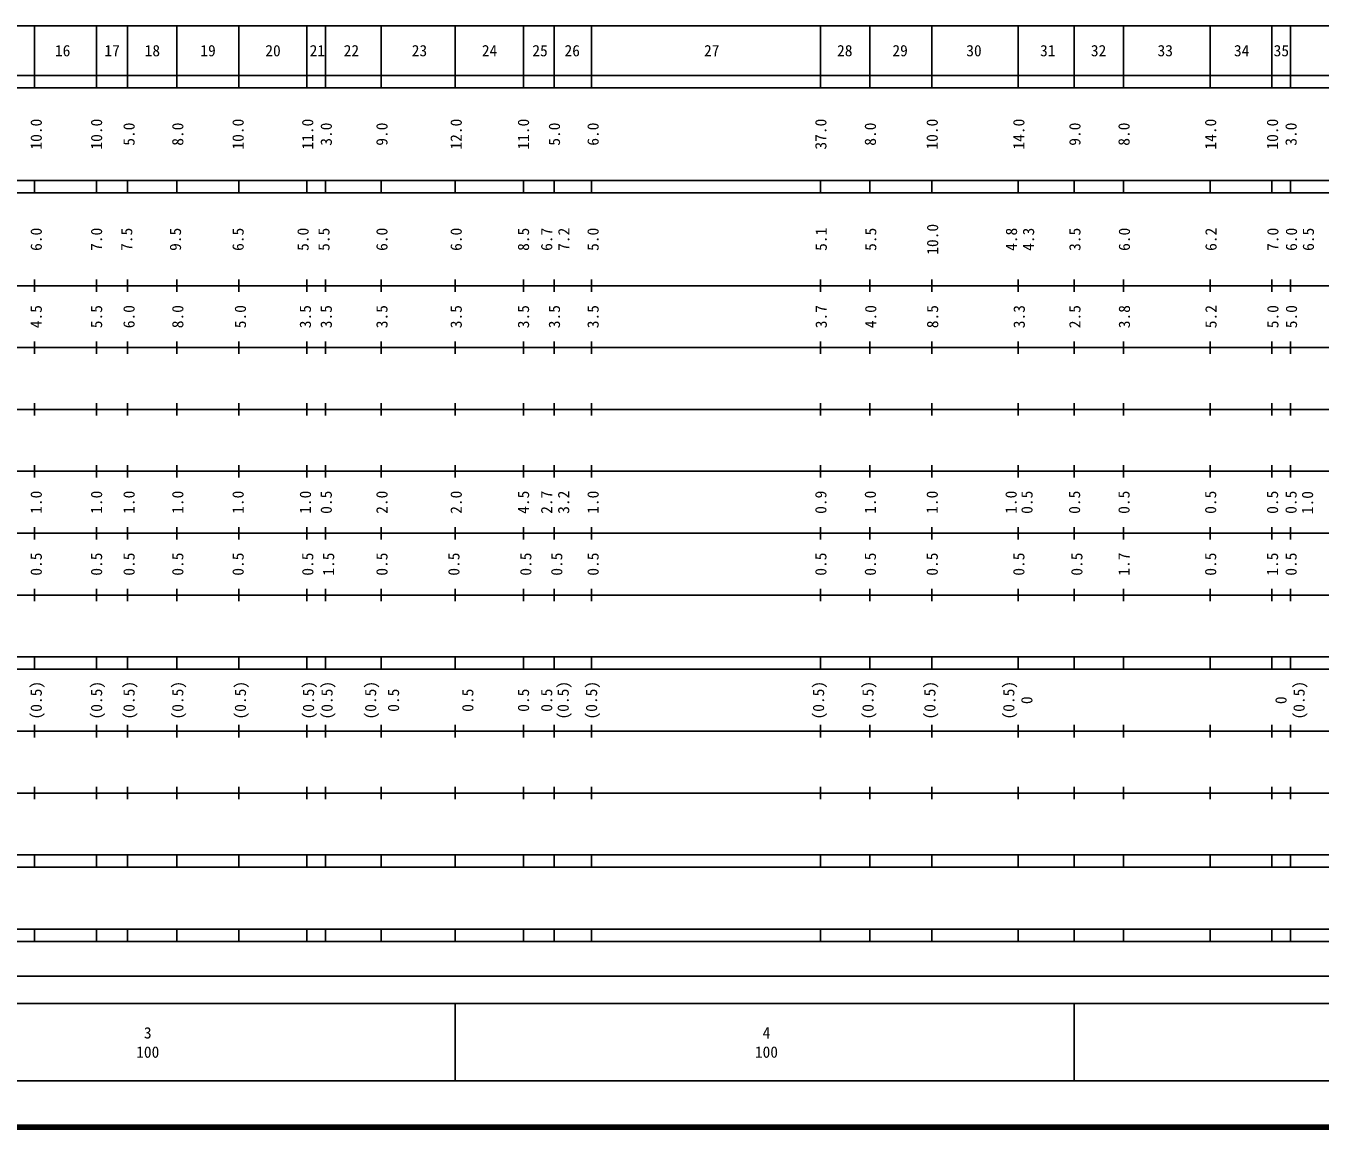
# Model space of a CAD drawing. Units: millimetres on the paper, enlarged 1000 times. Extents: x 40000 to 680000, y 20000 to 380000.
# Drawn here: x 298592 to 507779, y 20000 to 198000 of the extents above; entities that cross this region are included whole.
import ezdxf
from ezdxf.enums import TextEntityAlignment as Align

# ---------------------------------------------------------------- set-up
doc = ezdxf.new("R2010")
doc.units = ezdxf.units.MM
doc.header["$LTSCALE"] = 1000
doc.layers.add('M-TTL', color=2, linetype='Continuous', lineweight=140)
doc.layers.add('M-TTL-BAND', color=7, linetype='Continuous', lineweight=25)
doc.styles.add('ＭＳ ゴシック', font='')
doc.styles.get('ＭＳ ゴシック').set_extended_font_data('MS Gothic')

msp = doc.modelspace()

# ---------------------------------------------------------------- linework, layer by layer
at = {"layer": 'M-TTL'}
msp.add_line((40000, 20000), (680000, 20000), dxfattribs=at)
at = {"layer": 'M-TTL-BAND'}
for p, q in [((68000, 198000), (579000, 198000)), ((300000, 198000), (300000, 188000)), ((310000, 198000), (310000, 188000)), ((315000, 198000), (315000, 188000)), ((323000, 198000), (323000, 188000)), ((333000, 198000), (333000, 188000)), ((344000, 198000), (344000, 188000)), ((347000, 198000), (347000, 188000)), ((356000, 198000), (356000, 188000)), ((368000, 198000), (368000, 188000)), ((379000, 198000), (379000, 188000)), ((384000, 198000), (384000, 188000)), ((390000, 198000), (390000, 188000)), ((427000, 198000), (427000, 188000)), ((435000, 198000), (435000, 188000)), ((445000, 198000), (445000, 188000)), ((459000, 198000), (459000, 188000)), ((468000, 198000), (468000, 188000)), ((476000, 198000), (476000, 188000)), ((490000, 198000), (490000, 188000)), ((500000, 198000), (500000, 188000)), ((503000, 198000), (503000, 188000)), ((40000, 190000), (579000, 190000)), ((40000, 188000), (579000, 188000)), ((40000, 173000), (579000, 173000)), ((300000, 173000), (300000, 171000)), ((310000, 173000), (310000, 171000)), ((315000, 173000), (315000, 171000)), ((323000, 173000), (323000, 171000)), ((333000, 173000), (333000, 171000)), ((344000, 173000), (344000, 171000)), ((347000, 173000), (347000, 171000)), ((356000, 173000), (356000, 171000)), ((368000, 173000), (368000, 171000)), ((379000, 173000), (379000, 171000)), ((384000, 173000), (384000, 171000)), ((390000, 173000), (390000, 171000)), ((427000, 173000), (427000, 171000)), ((435000, 173000), (435000, 171000)), ((445000, 173000), (445000, 171000)), ((459000, 173000), (459000, 171000)), ((468000, 173000), (468000, 171000)), ((476000, 173000), (476000, 171000)), ((490000, 173000), (490000, 171000)), ((500000, 173000), (500000, 171000)), ((503000, 173000), (503000, 171000)), ((40000, 171000), (579000, 171000)), ((300000, 157000), (300000, 155000)), ((310000, 157000), (310000, 155000)), ((315000, 157000), (315000, 155000)), ((323000, 157000), (323000, 155000)), ((333000, 157000), (333000, 155000)), ((344000, 157000), (344000, 155000)), ((347000, 157000), (347000, 155000)), ((356000, 157000), (356000, 155000)), ((368000, 157000), (368000, 155000)), ((379000, 157000), (379000, 155000)), ((384000, 157000), (384000, 155000)), ((390000, 157000), (390000, 155000)), ((427000, 157000), (427000, 155000)), ((435000, 157000), (435000, 155000)), ((445000, 157000), (445000, 155000)), ((459000, 157000), (459000, 155000)), ((468000, 157000), (468000, 155000)), ((476000, 157000), (476000, 155000)), ((490000, 157000), (490000, 155000)), ((500000, 157000), (500000, 155000)), ((503000, 157000), (503000, 155000)), ((40000, 156000), (579000, 156000)), ((300000, 147000), (300000, 145000)), ((310000, 147000), (310000, 145000)), ((315000, 147000), (315000, 145000)), ((323000, 147000), (323000, 145000)), ((333000, 147000), (333000, 145000)), ((344000, 147000), (344000, 145000)), ((347000, 147000), (347000, 145000)), ((356000, 147000), (356000, 145000)), ((368000, 147000), (368000, 145000)), ((379000, 147000), (379000, 145000)), ((384000, 147000), (384000, 145000)), ((390000, 147000), (390000, 145000)), ((427000, 147000), (427000, 145000)), ((435000, 147000), (435000, 145000)), ((445000, 147000), (445000, 145000)), ((459000, 147000), (459000, 145000)), ((468000, 147000), (468000, 145000)), ((476000, 147000), (476000, 145000)), ((490000, 147000), (490000, 145000)), ((500000, 147000), (500000, 145000)), ((503000, 147000), (503000, 145000)), ((46000, 146000), (579000, 146000)), ((52000, 136000), (579000, 136000)), ((300000, 137000), (300000, 135000)), ((310000, 137000), (310000, 135000)), ((315000, 137000), (315000, 135000)), ((323000, 137000), (323000, 135000)), ((333000, 137000), (333000, 135000)), ((344000, 137000), (344000, 135000)), ((347000, 137000), (347000, 135000)), ((356000, 137000), (356000, 135000)), ((368000, 137000), (368000, 135000)), ((379000, 137000), (379000, 135000)), ((384000, 137000), (384000, 135000)), ((390000, 137000), (390000, 135000)), ((427000, 137000), (427000, 135000)), ((435000, 137000), (435000, 135000)), ((445000, 137000), (445000, 135000)), ((459000, 137000), (459000, 135000)), ((468000, 137000), (468000, 135000)), ((476000, 137000), (476000, 135000)), ((490000, 137000), (490000, 135000)), ((500000, 137000), (500000, 135000)), ((503000, 137000), (503000, 135000)), ((46000, 126000), (579000, 126000)), ((300000, 127000), (300000, 125000)), ((310000, 127000), (310000, 125000)), ((315000, 127000), (315000, 125000)), ((323000, 127000), (323000, 125000)), ((333000, 127000), (333000, 125000)), ((344000, 127000), (344000, 125000)), ((347000, 127000), (347000, 125000)), ((356000, 127000), (356000, 125000)), ((368000, 127000), (368000, 125000)), ((379000, 127000), (379000, 125000)), ((384000, 127000), (384000, 125000)), ((390000, 127000), (390000, 125000)), ((427000, 127000), (427000, 125000)), ((435000, 127000), (435000, 125000)), ((445000, 127000), (445000, 125000)), ((459000, 127000), (459000, 125000)), ((468000, 127000), (468000, 125000)), ((476000, 127000), (476000, 125000)), ((490000, 127000), (490000, 125000)), ((500000, 127000), (500000, 125000)), ((503000, 127000), (503000, 125000)), ((52000, 116000), (579000, 116000)), ((300000, 117000), (300000, 115000)), ((310000, 117000), (310000, 115000)), ((315000, 117000), (315000, 115000)), ((323000, 117000), (323000, 115000)), ((333000, 117000), (333000, 115000)), ((344000, 117000), (344000, 115000)), ((347000, 117000), (347000, 115000)), ((356000, 117000), (356000, 115000)), ((368000, 117000), (368000, 115000)), ((379000, 117000), (379000, 115000)), ((384000, 117000), (384000, 115000)), ((390000, 117000), (390000, 115000)), ((427000, 117000), (427000, 115000)), ((435000, 117000), (435000, 115000)), ((445000, 117000), (445000, 115000)), ((459000, 117000), (459000, 115000)), ((468000, 117000), (468000, 115000)), ((476000, 117000), (476000, 115000)), ((490000, 117000), (490000, 115000)), ((500000, 117000), (500000, 115000)), ((503000, 117000), (503000, 115000)), ((300000, 107000), (300000, 105000)), ((310000, 107000), (310000, 105000)), ((315000, 107000), (315000, 105000)), ((323000, 107000), (323000, 105000)), ((333000, 107000), (333000, 105000)), ((344000, 107000), (344000, 105000)), ((347000, 107000), (347000, 105000)), ((356000, 107000), (356000, 105000)), ((368000, 107000), (368000, 105000)), ((379000, 107000), (379000, 105000)), ((384000, 107000), (384000, 105000)), ((390000, 107000), (390000, 105000)), ((427000, 107000), (427000, 105000)), ((435000, 107000), (435000, 105000)), ((445000, 107000), (445000, 105000)), ((459000, 107000), (459000, 105000)), ((468000, 107000), (468000, 105000)), ((476000, 107000), (476000, 105000)), ((490000, 107000), (490000, 105000)), ((500000, 107000), (500000, 105000)), ((503000, 107000), (503000, 105000)), ((46000, 106000), (579000, 106000)), ((40000, 96000), (579000, 96000)), ((300000, 96000), (300000, 94000)), ((310000, 96000), (310000, 94000)), ((315000, 96000), (315000, 94000)), ((323000, 96000), (323000, 94000)), ((333000, 96000), (333000, 94000)), ((344000, 96000), (344000, 94000)), ((347000, 96000), (347000, 94000)), ((356000, 96000), (356000, 94000)), ((368000, 96000), (368000, 94000)), ((379000, 96000), (379000, 94000)), ((384000, 96000), (384000, 94000)), ((390000, 96000), (390000, 94000)), ((427000, 96000), (427000, 94000)), ((435000, 96000), (435000, 94000)), ((445000, 96000), (445000, 94000)), ((459000, 96000), (459000, 94000)), ((468000, 96000), (468000, 94000)), ((476000, 96000), (476000, 94000)), ((490000, 96000), (490000, 94000)), ((500000, 96000), (500000, 94000)), ((503000, 96000), (503000, 94000)), ((40000, 94000), (579000, 94000)), ((49000, 84000), (579000, 84000)), ((300000, 85000), (300000, 83000)), ((310000, 85000), (310000, 83000)), ((315000, 85000), (315000, 83000)), ((323000, 85000), (323000, 83000)), ((333000, 85000), (333000, 83000)), ((344000, 85000), (344000, 83000)), ((347000, 85000), (347000, 83000)), ((356000, 85000), (356000, 83000)), ((368000, 85000), (368000, 83000)), ((379000, 85000), (379000, 83000)), ((384000, 85000), (384000, 83000)), ((390000, 85000), (390000, 83000)), ((427000, 85000), (427000, 83000)), ((435000, 85000), (435000, 83000)), ((445000, 85000), (445000, 83000)), ((459000, 85000), (459000, 83000)), ((468000, 85000), (468000, 83000)), ((476000, 85000), (476000, 83000)), ((490000, 85000), (490000, 83000)), ((500000, 85000), (500000, 83000)), ((503000, 85000), (503000, 83000)), ((40000, 74000), (579000, 74000)), ((300000, 75000), (300000, 73000)), ((310000, 75000), (310000, 73000)), ((315000, 75000), (315000, 73000)), ((323000, 75000), (323000, 73000)), ((333000, 75000), (333000, 73000)), ((344000, 75000), (344000, 73000)), ((347000, 75000), (347000, 73000)), ((356000, 75000), (356000, 73000)), ((368000, 75000), (368000, 73000)), ((379000, 75000), (379000, 73000)), ((384000, 75000), (384000, 73000)), ((390000, 75000), (390000, 73000)), ((427000, 75000), (427000, 73000)), ((435000, 75000), (435000, 73000)), ((445000, 75000), (445000, 73000)), ((459000, 75000), (459000, 73000)), ((468000, 75000), (468000, 73000)), ((476000, 75000), (476000, 73000)), ((490000, 75000), (490000, 73000)), ((500000, 75000), (500000, 73000)), ((503000, 75000), (503000, 73000)), ((40000, 64000), (579000, 64000)), ((300000, 64000), (300000, 62000)), ((310000, 64000), (310000, 62000)), ((315000, 64000), (315000, 62000)), ((323000, 64000), (323000, 62000)), ((333000, 64000), (333000, 62000)), ((344000, 64000), (344000, 62000)), ((347000, 64000), (347000, 62000)), ((356000, 64000), (356000, 62000)), ((368000, 64000), (368000, 62000)), ((379000, 64000), (379000, 62000)), ((384000, 64000), (384000, 62000)), ((390000, 64000), (390000, 62000)), ((427000, 64000), (427000, 62000)), ((435000, 64000), (435000, 62000)), ((445000, 64000), (445000, 62000)), ((459000, 64000), (459000, 62000)), ((468000, 64000), (468000, 62000)), ((476000, 64000), (476000, 62000)), ((490000, 64000), (490000, 62000)), ((500000, 64000), (500000, 62000)), ((503000, 64000), (503000, 62000)), ((40000, 62000), (579000, 62000)), ((40000, 52000), (579000, 52000)), ((300000, 52000), (300000, 50000)), ((310000, 52000), (310000, 50000)), ((315000, 52000), (315000, 50000)), ((323000, 52000), (323000, 50000)), ((333000, 52000), (333000, 50000)), ((344000, 52000), (344000, 50000)), ((347000, 52000), (347000, 50000)), ((356000, 52000), (356000, 50000)), ((368000, 52000), (368000, 50000)), ((379000, 52000), (379000, 50000)), ((384000, 52000), (384000, 50000)), ((390000, 52000), (390000, 50000)), ((427000, 52000), (427000, 50000)), ((435000, 52000), (435000, 50000)), ((445000, 52000), (445000, 50000)), ((459000, 52000), (459000, 50000)), ((468000, 52000), (468000, 50000)), ((476000, 52000), (476000, 50000)), ((490000, 52000), (490000, 50000)), ((500000, 52000), (500000, 50000)), ((503000, 52000), (503000, 50000)), ((40000, 50000), (579000, 50000)), ((70805, 44406), (565903, 44406)), ((40000, 40000), (579000, 40000)), ((368000, 40000), (368000, 27500)), ((468000, 40000), (468000, 27500)), ((68000, 27500), (579000, 27500))]:
    msp.add_line(p, q, dxfattribs=at)

# ---------------------------------------------------------------- texts
at = {"layer": 'M-TTL-BAND', "style": 'ＭＳ ゴシック'}
for s, p in [('16', (304535, 194000)), ('17', (312535, 194000)), ('18', (319036, 194000)), ('19', (328036, 194000)), ('20', (338536, 194000)), ('21', (345703, 194000)), ('22', (351203, 194000)), ('23', (362204, 194000)), ('24', (373538, 194000)), ('25', (381694, 194000)), ('26', (386896, 194000)), ('27', (409451, 194000)), ('28', (430949, 194000)), ('29', (439893, 194000)), ('30', (451831, 194000)), ('31', (463762, 194000)), ('32', (471971, 194000)), ('33', (482746, 194000)), ('34', (495099, 194000)), ('35', (501515, 194000)), ('3', (318288, 35238)), ('4', (418288, 35238)), ('100', (318288, 32131)), ('100', (418288, 32131))]:
    msp.add_text(s, height=1833, dxfattribs=at).set_placement(p, align=Align.MIDDLE_CENTER)
for s, p in [('10.0', (300251, 180500)), ('10.0', (310001, 180500)), ('5.0', (315252, 180500)), ('8.0', (323127, 180500)), ('10.0', (332877, 180500)), ('11.0', (344128, 180500)), ('3.0', (347128, 180500)), ('9.0', (356128, 180500)), ('12.0', (368129, 180500)), ('11.0', (379004, 180500)), ('5.0', (384004, 180500)), ('6.0', (390254, 180500)), ('37.0', (427068, 180500)), ('8.0', (435068, 180500)), ('10.0', (445068, 180500)), ('14.0', (459068, 180500)), ('9.0', (468132, 180500)), ('8.0', (476068, 180500)), ('14.0', (490068, 180500)), ('10.0', (500068, 180500)), ('3.0', (503068, 180500)), ('10.0', (445131, 163500)), ('6.0', (300251, 163500)), ('7.0', (310001, 163500)), ('7.5', (314877, 163500)), ('9.5', (322752, 163500)), ('6.5', (332877, 163500)), ('5.0', (343378, 163500)), ('5.5', (346753, 163500)), ('6.0', (356128, 163500)), ('6.0', (368129, 163500)), ('8.5', (379004, 163500)), ('6.7', (382754, 163500)), ('7.2', (385528, 163500)), ('5.0', (390254, 163500)), ('5.1', (427131, 163500)), ('5.5', (435131, 163500)), ('4.8', (457881, 163500)), ('4.3', (460636, 163500)), ('3.5', (468132, 163500)), ('6.0', (476131, 163500)), ('6.2', (490131, 163500)), ('7.0', (500131, 163500)), ('6.0', (503131, 163500)), ('6.5', (505865, 163500)), ('4.5', (300251, 151000)), ('5.5', (310001, 151000)), ('6.0', (315252, 151000)), ('8.0', (323127, 151000)), ('5.0', (333252, 151000)), ('3.5', (343753, 151000)), ('3.5', (347128, 151000)), ('3.5', (356128, 151000)), ('3.5', (368129, 151000)), ('3.5', (379004, 151000)), ('3.5', (384004, 151000)), ('3.5', (390254, 151000)), ('3.7', (427131, 151000)), ('4.0', (435131, 151000)), ('8.5', (445131, 151000)), ('3.3', (459131, 151000)), ('2.5', (468132, 151000)), ('3.8', (476131, 151000)), ('5.2', (490131, 151000)), ('5.0', (500131, 151000)), ('5.0', (503131, 151000)), ('1.0', (300251, 121000)), ('1.0', (310001, 121000)), ('1.0', (315252, 121000)), ('1.0', (323127, 121000)), ('1.0', (332877, 121000)), ('1.0', (343753, 121000)), ('0.5', (347128, 121000)), ('2.0', (356128, 121000)), ('2.0', (368129, 121000)), ('4.5', (379004, 121000)), ('2.7', (382754, 121000)), ('3.2', (385496, 121000)), ('1.0', (390254, 121000)), ('0.9', (427068, 121000)), ('1.0', (435068, 121000)), ('1.0', (445068, 121000)), ('1.0', (457818, 121000)), ('0.5', (460385, 121000)), ('0.5', (468070, 121000)), ('0.5', (476068, 121000)), ('0.5', (490068, 121000)), ('0.5', (500068, 121000)), ('0.5', (503068, 121000)), ('1.0', (505729, 120943)), ('0.5', (300251, 111000)), ('0.5', (310001, 111000)), ('0.5', (315252, 111000)), ('0.5', (323127, 111000)), ('0.5', (332877, 111000)), ('0.5', (344128, 111000)), ('1.5', (347503, 111000)), ('0.5', (356128, 111000)), ('0.5', (367754, 111000)), ('0.5', (379379, 111000)), ('0.5', (384379, 111000)), ('0.5', (390254, 111000)), ('0.5', (427068, 111000)), ('0.5', (435068, 111000)), ('0.5', (445068, 111000)), ('0.5', (459068, 111000)), ('0.5', (468445, 111000)), ('1.7', (476068, 111000)), ('0.5', (490068, 111000)), ('1.5', (500068, 111000)), ('0.5', (503068, 111000)), ('(0.5)', (300251, 89000)), ('(0.5)', (310001, 89000)), ('(0.5)', (315252, 89000)), ('(0.5)', (323127, 89000)), ('(0.5)', (333252, 89000)), ('(0.5)', (344252, 89000)), ('(0.5)', (347252, 89000)), ('(0.5)', (354299, 89000)), ('0.5', (357993, 89000)), ('0.5', (370004, 89000)), ('0.5', (379004, 89000)), ('0.5', (382754, 89000)), ('(0.5)', (385421, 89000)), ('(0.5)', (390004, 89000)), ('(0.5)', (426693, 89000)), ('(0.5)', (434693, 89000)), ('(0.5)', (444693, 89000)), ('(0.5)', (457443, 89000)), ('(0.5)', (504362, 89000)), ('0', (460362, 89000)), ('0', (501443, 89000))]:
    msp.add_text(s, height=1833, rotation=90, dxfattribs=at).set_placement(p, align=Align.MIDDLE_CENTER)

doc.saveas('drawing.dxf')
